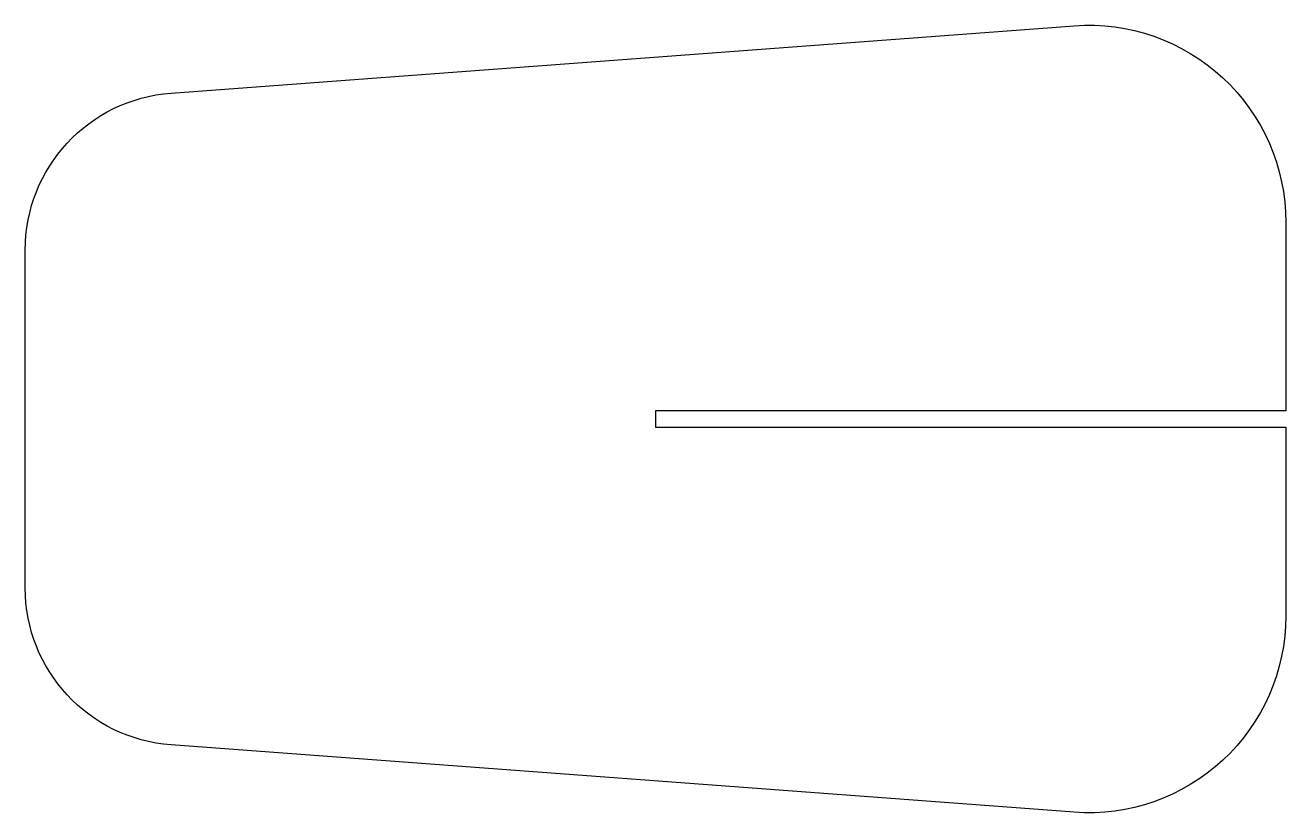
# Model space of a CAD drawing. Header units: millimetres. Extents: x -80 to 80, y -50 to 50.
import ezdxf

# ---------------------------------------------------------------- set-up
doc = ezdxf.new("R2010")
doc.units = ezdxf.units.MM
doc.layers.get('0').update_dxf_attribs({"linetype": 'CONTINUOUS'})

msp = doc.modelspace()

# ---------------------------------------------------------------- linework, layer by layer
msp.add_lwpolyline([(0, -1.02), (80, -1.02), (80, -25, -0.436192), (53.14, -49.93), (-61.49, -41.38, -0.392572), (-80, -21.44), (-80, 21.44, -0.392572), (-61.49, 41.38), (53.14, 49.93, -0.436192), (80, 25), (80, 1.02), (0, 1.02)], format="xyb", close=True)

doc.saveas('drawing.dxf')
